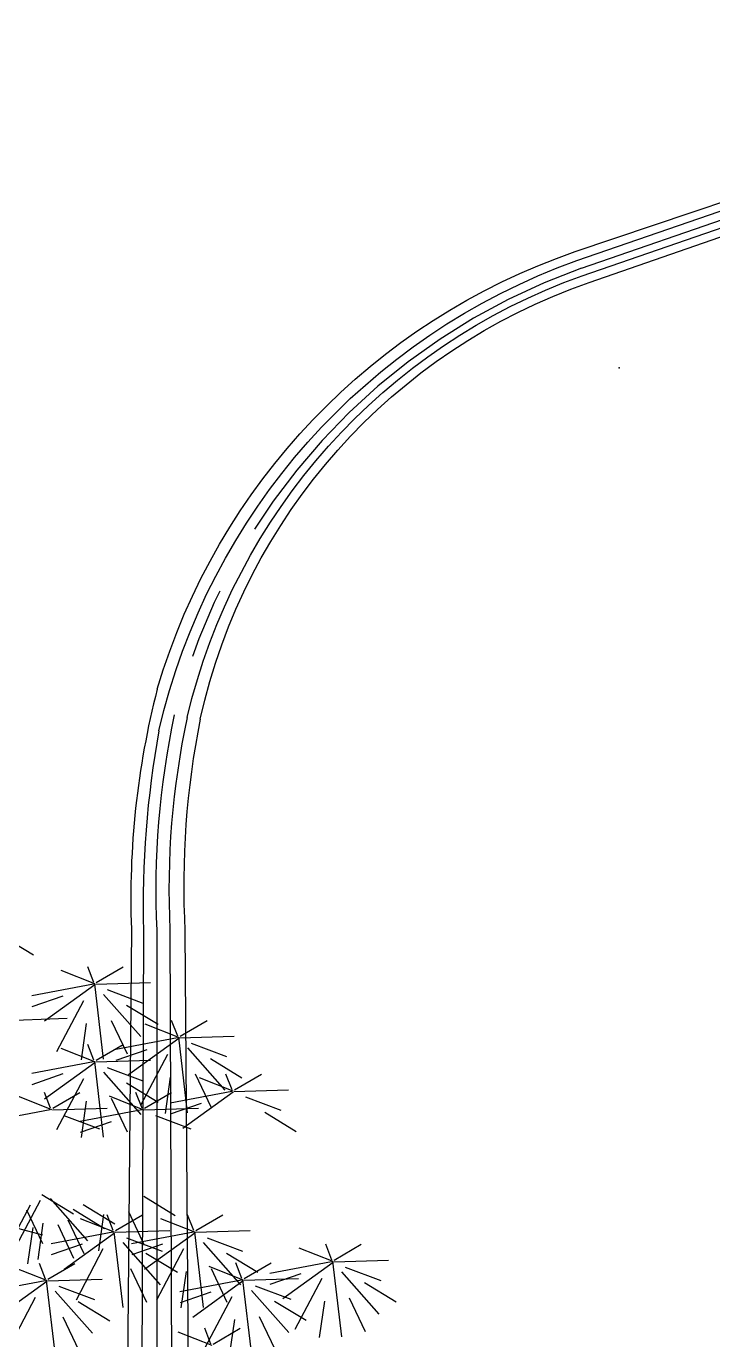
# Model space of a CAD drawing. Header units: metres. Extents: x 563124 to 573994, y 2062953 to 2068466.
# Drawn here: x 569044.532 to 569047.082, y 2065876.028 to 2065880.906 of the extents above; entities that cross this region are included whole.
import ezdxf

# ---------------------------------------------------------------- set-up
doc = ezdxf.new("R2010")
doc.units = ezdxf.units.M
doc.linetypes.add('CENTER2', pattern=[1.125, 0.75, -0.125, 0.125, -0.125])
for name, color, linetype in [('1-CAY XANH', 7, 'CONTINUOUS'), ('Den', 7, 'CONTINUOUS'), ('ghichieudai', 7, 'CONTINUOUS'), ('MATCATDUONG', 8, 'CONTINUOUS')]:
    doc.layers.add(name, color=color, linetype=linetype)

# ---------------------------------------------------------------- blocks, each defined once
blk = doc.blocks.new('den2')
at = {"layer": 'Den', "color": 7}
for p, q in [((-0.451, 52.896), (-0.749, 18.16)), ((0.492, 52.861), (0.738, 18.16))]:
    blk.add_line(p, q, dxfattribs=at)
at = {"layer": 'Den', "color": 8}
for p, q in [((-0.24, 52.868), (-0.359, 18.16)), ((0.227, 52.881), (0.365, 18.16))]:
    blk.add_line(p, q, dxfattribs=at)
at = {"layer": 'Den', "color": 5, "linetype": 'CENTER2', "ltscale": 10}
blk.add_line((-0.004, 52.878), (-0.006, 18.16), dxfattribs=at)
at = {"layer": 'Den', "color": 7}
for points in [[(0.005, 57.121, -0.242861), (7.365, 64.824), (12.182, 66.445)], [(0.761, 56.591, -0.260971), (7.612, 64.279), (12.364, 65.927)]]:
    blk.add_lwpolyline(points, format="xyb", dxfattribs=at)
at = {"layer": 'Den', "color": 8}
for points in [[(0.034, 56.388, -0.255439), (7.392, 64.666), (12.22, 66.327)], [(0.531, 56.62, -0.254549), (7.487, 64.399), (12.315, 66.065)]]:
    blk.add_lwpolyline(points, format="xyb", dxfattribs=at)
at = {"layer": 'Den', "color": 5, "linetype": 'CENTER2', "ltscale": 10}
blk.add_lwpolyline([(0.306, 56.673, -0.250225), (7.474, 64.529), (12.278, 66.188)], format="xyb", dxfattribs=at)
at = {"layer": 'Den', "color": 7}
for centre, radius, start, end in [((14.319, 53.44), 14.78, 165.5774, 182.1094), ((15.434, 53.659), 14.963, 168.6989, 183.0577)]:
    blk.add_arc(centre, radius, start, end, dxfattribs=at)
at = {"layer": 'Den', "color": 5, "linetype": 'CENTER2', "ltscale": 10}
blk.add_arc((14.764, 53.579), 14.785, 167.9416, 182.7503, dxfattribs=at)
at = {"layer": 'Den', "color": 8}
for centre, radius, start, end in [((14.764, 53.579), 14.554, 167.9416, 182.7503), ((16.911, 53.302), 17.156, 169.6386, 181.4508)]:
    blk.add_arc(centre, radius, start, end, dxfattribs=at)
at = {"layer": 'Den', "color": 0, "linetype": 'ByBlock'}
blk.add_point((8.136, 62.774), dxfattribs=at)
blk.add_point((8.136, 62.774), dxfattribs=at)
blk = doc.blocks.new('ca')
at = {"layer": '1-CAY XANH', "color": 3}
for p, q in [((-9.569, 48.743), (-10.089, 48.426)), ((-11.119, 47.97), (-11.566, 48.23)), ((-11.101, 47.946), (-10.543, 48.167)), ((-11.083, 47.97), (-10.981, 48.23)), ((-11.113, 47.943), (-12.015, 47.971)), ((-11.244, 46.704), (-11.099, 47.95)), ((-11.101, 47.931), (-10.27, 47.33)), ((-11.077, 47.943), (-10.057, 47.751)), ((-11.303, 47.853), (-11.889, 47.632)), ((-11.241, 47.774), (-11.858, 47.078)), ((-10.57, 47.746), (-10.06, 47.568)), ((-11.622, 47.599), (-12.142, 47.282)), ((-10.913, 47.667), (-10.468, 46.825)), ((-12.505, 47.086), (-12.952, 47.346)), ((-12.487, 47.062), (-11.929, 47.283)), ((-12.468, 47.086), (-12.366, 47.346)), ((-11.369, 47.346), (-11.631, 46.792)), ((-10.958, 47.294), (-10.872, 46.695)), ((-7.417, 47.269), (-10.644, 47.38)), ((-12.498, 47.058), (-13.401, 47.086)), ((-12.63, 45.819), (-12.485, 47.066)), ((-12.487, 47.046), (-11.656, 46.446)), ((-12.463, 47.058), (-11.443, 46.867)), ((-12.689, 46.968), (-13.275, 46.748)), ((-12.627, 46.89), (-13.244, 46.194)), ((-11.956, 46.861), (-11.446, 46.683)), ((-11.119, 46.686), (-11.566, 46.946)), ((-11.101, 46.662), (-10.543, 46.883)), ((-11.083, 46.686), (-10.981, 46.946)), ((-13.008, 46.715), (-13.528, 46.398)), ((-12.299, 46.782), (-11.854, 45.941)), ((-11.113, 46.659), (-12.015, 46.687)), ((-11.244, 45.42), (-11.099, 46.666)), ((-11.101, 46.647), (-10.27, 46.046)), ((-11.077, 46.659), (-10.057, 46.467)), ((-13.402, 46.199), (-13.848, 46.459)), ((-13.384, 46.176), (-12.826, 46.397)), ((-13.365, 46.199), (-13.263, 46.459)), ((-12.754, 46.461), (-13.017, 45.908)), ((-12.344, 46.41), (-12.258, 45.811)), ((-11.303, 46.568), (-11.889, 46.348)), ((-11.241, 46.49), (-11.858, 45.794)), ((-10.57, 46.461), (-10.06, 46.284)), ((-13.395, 46.172), (-14.298, 46.2)), ((-11.622, 46.315), (-12.142, 45.998)), ((-10.913, 46.383), (-10.468, 45.541)), ((-13.585, 46.082), (-14.171, 45.862)), ((-13.384, 46.16), (-12.552, 45.56)), ((-13.36, 46.172), (-12.34, 45.98)), ((-12.852, 45.975), (-12.342, 45.797)), ((-11.916, 45.895), (-12.363, 46.155)), ((-11.898, 45.871), (-11.34, 46.092)), ((-11.879, 45.895), (-11.777, 46.155)), ((-11.369, 46.062), (-11.631, 45.508)), ((-10.958, 46.01), (-10.872, 45.411)), ((-10.405, 45.895), (-10.852, 46.155)), ((-10.387, 45.871), (-9.829, 46.092)), ((-10.368, 45.895), (-10.266, 46.155)), ((-13.905, 45.829), (-14.425, 45.512)), ((-11.909, 45.868), (-12.812, 45.895)), ((-12.1, 45.777), (-12.686, 45.557)), ((-11.874, 45.868), (-10.854, 45.676)), ((-10.398, 45.868), (-11.301, 45.895)), ((-10.589, 45.777), (-11.175, 45.557)), ((-10.363, 45.868), (-9.343, 45.676)), ((-11.367, 45.67), (-10.856, 45.493)), ((-11.907, 44.444), (-12.427, 44.127)), ((-10.225, 44.47), (-10.745, 44.154)), ((-7.392, 44.554), (-10.235, 43.807)), ((-10.907, 44.305), (-11.427, 43.988)), ((-10.741, 44.23), (-11.261, 43.913)), ((-10.359, 44.405), (-10.976, 43.709)), ((-10.198, 44.373), (-9.753, 43.531)), ((-10.031, 44.298), (-9.587, 43.456)), ((-12.767, 43.875), (-13.214, 44.135)), ((-12.75, 43.851), (-12.191, 44.072)), ((-12.731, 43.875), (-12.629, 44.135)), ((-11.653, 44.19), (-11.915, 43.637)), ((-11.439, 43.875), (-11.885, 44.135)), ((-11.421, 43.851), (-10.863, 44.072)), ((-11.402, 43.875), (-11.3, 44.135)), ((-11.242, 44.139), (-11.157, 43.54)), ((-10.653, 44.052), (-10.916, 43.498)), ((-9.971, 44.217), (-10.233, 43.663)), ((-12.761, 43.848), (-13.663, 43.876)), ((-12.892, 42.609), (-12.747, 43.855)), ((-12.75, 43.836), (-11.918, 43.235)), ((-12.725, 43.848), (-11.705, 43.656)), ((-11.432, 43.848), (-12.335, 43.876)), ((-11.564, 42.609), (-11.418, 43.855)), ((-11.421, 43.836), (-10.59, 43.235)), ((-11.397, 43.848), (-10.377, 43.656)), ((-10.487, 43.977), (-10.749, 43.423)), ((-10.243, 44), (-10.157, 43.401)), ((-10.076, 43.925), (-9.99, 43.326)), ((-15.05, 43.388), (-15.496, 43.649)), ((-15.032, 43.365), (-14.474, 43.586)), ((-15.013, 43.388), (-14.911, 43.649)), ((-12.951, 43.758), (-13.537, 43.537)), ((-12.889, 43.679), (-13.506, 42.983)), ((-12.218, 43.651), (-11.708, 43.473)), ((-11.623, 43.758), (-12.208, 43.537)), ((-11.56, 43.679), (-12.177, 42.983)), ((-10.89, 43.651), (-10.379, 43.473)), ((-15.043, 43.361), (-15.946, 43.389)), ((-15.175, 42.122), (-15.029, 43.369)), ((-15.008, 43.361), (-13.988, 43.169)), ((-13.27, 43.504), (-13.79, 43.187)), ((-12.561, 43.572), (-12.116, 42.73)), ((-11.942, 43.504), (-12.462, 43.187)), ((-11.233, 43.572), (-10.788, 42.73)), ((-15.233, 43.271), (-15.819, 43.051)), ((-15.171, 43.193), (-15.788, 42.497)), ((-15.032, 43.349), (-14.2, 42.749)), ((-14.5, 43.164), (-13.99, 42.986)), ((-13.564, 43.084), (-14.011, 43.344)), ((-13.546, 43.06), (-12.988, 43.281)), ((-13.527, 43.084), (-13.425, 43.344)), ((-13.017, 43.251), (-13.279, 42.697)), ((-12.606, 43.199), (-12.52, 42.6)), ((-11.688, 43.251), (-11.95, 42.697)), ((-10.322, 43.074), (-10.768, 43.334)), ((-10.304, 43.05), (-9.745, 43.271)), ((-10.285, 43.074), (-10.183, 43.334)), ((-15.553, 43.018), (-16.073, 42.701)), ((-14.844, 43.085), (-14.399, 42.244)), ((-13.557, 43.057), (-14.46, 43.084)), ((-13.748, 42.966), (-14.334, 42.746)), ((-13.689, 41.818), (-13.543, 43.064)), ((-13.546, 43.044), (-12.715, 42.444)), ((-13.522, 43.057), (-12.502, 42.865)), ((-10.315, 43.047), (-11.218, 43.075)), ((-10.505, 42.957), (-11.091, 42.736)), ((-10.447, 41.808), (-10.301, 43.054)), ((-10.304, 43.035), (-9.472, 42.434)), ((-10.28, 43.047), (-9.26, 42.855)), ((-15.299, 42.764), (-15.561, 42.211)), ((-14.888, 42.713), (-14.802, 42.113)), ((-14.067, 42.713), (-14.587, 42.396)), ((-13.686, 42.888), (-14.303, 42.192)), ((-13.358, 42.78), (-12.913, 41.939)), ((-13.015, 42.859), (-12.505, 42.682)), ((-10.443, 42.878), (-11.06, 42.182)), ((-10.115, 42.771), (-9.671, 41.929)), ((-10.825, 42.703), (-11.345, 42.386)), ((-13.813, 42.459), (-14.076, 41.906)), ((-13.403, 42.408), (-13.317, 41.809)), ((-10.571, 42.45), (-10.833, 41.896)), ((-13.052, 42.003), (-13.498, 42.264)), ((-13.034, 41.98), (-12.476, 42.201)), ((-13.015, 42.003), (-12.913, 42.264))]:
    blk.add_line(p, q, dxfattribs=at)

msp = doc.modelspace()

# ---------------------------------------------------------------- wipeouts: each hides what was drawn before it
msp.add_wipeout([(568538.5548, 2065837.1158), (569134.3908, 2065836.3611), (569131.1932, 2065953.8252), (568779.0042, 2065956.6832), (568600.6017, 2065960.3155)]).dxf.layer = 'ghichieudai'

# ---------------------------------------------------------------- next in the draw order: block references
at = {"layer": 'Den', "color": 3, "linetype": 'Continuous', "extrusion": (3.31378e-12, 1.1371e-08, 1), "xscale": 0.2109375, "yscale": 0.2109375, "zscale": 0.2109375000000001}
msp.add_blockref('den2', (569045.0176, 2065866.3954, 0.0235), dxfattribs=at)
at = {"layer": 'MATCATDUONG', "color": 3, "linetype": 'Continuous', "extrusion": (3.31378e-12, 1.1371e-08, 1), "xscale": -0.2249999999767169, "yscale": 0.2250000000931324, "zscale": 0.2250000000000004}
msp.add_blockref('ca', (569042.2895, 2065866.5613, 0.0235), dxfattribs=at)

doc.saveas('drawing.dxf')
